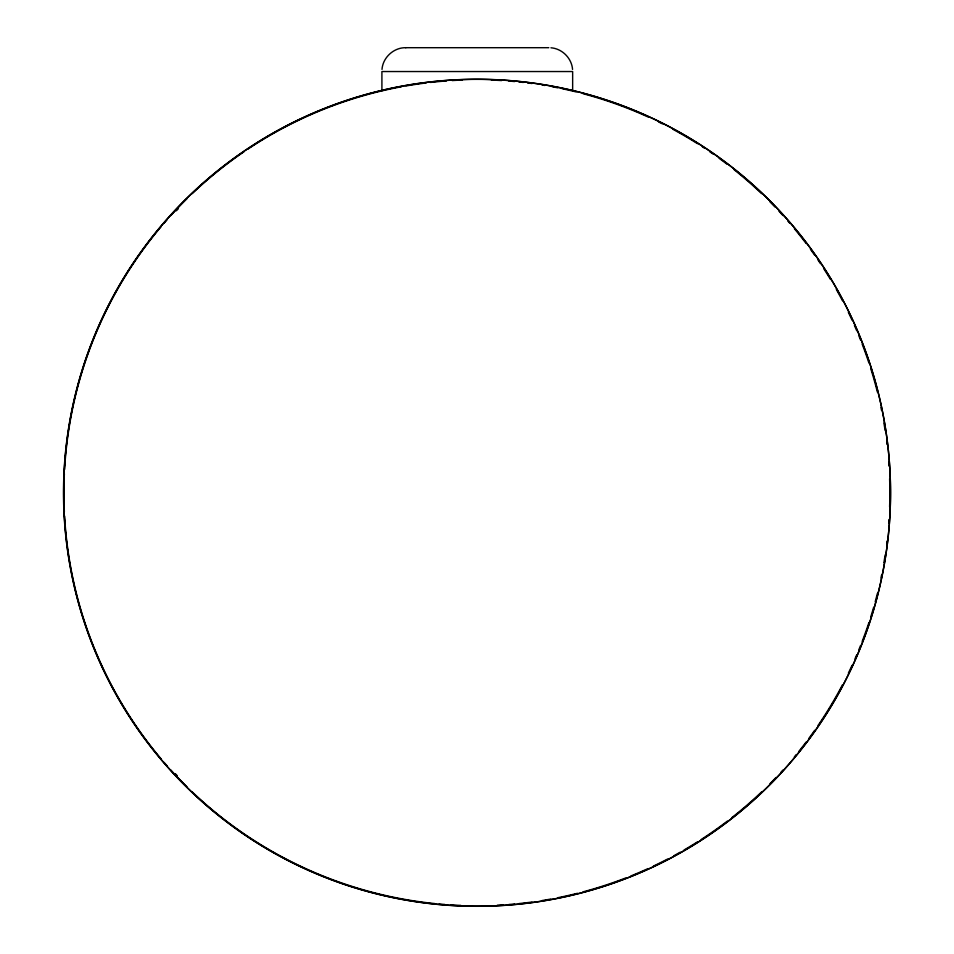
<?xml version="1.0" encoding="UTF-8"?>
<svg xmlns="http://www.w3.org/2000/svg" width="954" height="954" viewBox="0 0 954 954"><rect width="100%" height="100%" fill="white"/><g stroke="black" fill="none" stroke-linecap="round" stroke-linejoin="round"><path stroke-width="1.43" d="M382.005 69.403C382.852 57.431 393.847 47.426 405.844 47.7M405.772 47.7L548.812 47.7M550.947 47.795C562.121 48.618 571.732 58.23 572.555 69.403M572.65 90.845L572.65 71.538L381.91 71.538L381.91 90.845M177.361 775.817A412.068 412.068 0 0 1 175.381 773.706M176.371 210.786A412.068 412.068 0 0 1 178.362 208.676M889.605 478.777A412.951 412.951 0 0 1 889.605 506.777M888.973 519.489A412.951 412.951 0 0 1 888.711 523.293M887.005 541.037A412.951 412.951 0 0 1 886.707 543.565M885.133 554.906A412.951 412.951 0 0 1 883.917 562.455M881.544 575.131A412.951 412.951 0 0 1 880.959 577.945M877.394 593.4A412.951 412.951 0 0 1 875.2 601.759M873.637 607.304A412.951 412.951 0 0 1 870.716 616.964M868.951 622.449A412.951 412.951 0 0 1 862.154 641.434M860.568 645.464A412.951 412.951 0 0 1 858.946 649.471M856.728 654.79A412.951 412.951 0 0 1 855.011 658.761M852.053 665.332A412.951 412.951 0 0 1 848.356 673.154M842.513 684.722A412.951 412.951 0 0 1 818.007 725.505M814.692 730.287A412.951 412.951 0 0 1 808.742 738.539M806.118 742.033A412.951 412.951 0 0 1 798.963 751.215M796.22 754.602A412.951 412.951 0 0 1 794.372 756.844M782.924 770.021A412.951 412.951 0 0 1 780.968 772.168M775.996 777.486A412.951 412.951 0 0 1 769.914 783.747M761.59 791.892A412.951 412.951 0 0 1 731.897 817.566M727.306 821.132A412.951 412.951 0 0 1 701.166 839.508M697.517 841.833A412.951 412.951 0 0 1 683.958 850.05M680.214 852.196A412.951 412.951 0 0 1 673.918 855.69M667.55 859.065A412.951 412.951 0 0 1 653.359 866.113M648.124 868.545A412.951 412.951 0 0 1 630.904 875.927M625.538 878.038A412.951 412.951 0 0 1 583.085 891.835M577.504 893.278A412.951 412.951 0 0 1 557.816 897.714M550.673 899.073A412.951 412.951 0 0 1 542.063 900.54M531.986 902.031A412.951 412.951 0 0 1 519 903.569M514.647 903.987A412.951 412.951 0 0 1 508.852 904.475M503.056 904.893A412.951 412.951 0 0 1 497.249 905.215M460.877 905.406A412.951 412.951 0 0 1 450.705 904.893M444.91 904.475A412.951 412.951 0 0 1 439.114 903.987M434.774 903.569A412.951 412.951 0 0 1 192.183 791.88M186.948 786.811A412.951 412.951 0 0 1 170.849 770.009M166.974 765.668A412.951 412.951 0 0 1 164.1 762.377M161.274 759.062A412.951 412.951 0 0 1 64.598 516.042M64.371 511.678A412.951 412.951 0 0 1 64.371 473.864M64.598 469.499A412.951 412.951 0 0 1 161.274 226.48M164.1 223.164A412.951 412.951 0 0 1 166.974 219.873M170.849 215.532A412.951 412.951 0 0 1 186.96 198.73M192.183 193.662A412.951 412.951 0 0 1 244.164 151.65M247.778 149.206A412.951 412.951 0 0 1 401.658 86.731M405.963 85.967A412.951 412.951 0 0 1 426.104 82.962M430.433 82.449A412.951 412.951 0 0 1 446.365 80.959M452.16 80.565A412.951 412.951 0 0 1 462.332 80.076M491.441 80.076A412.951 412.951 0 0 1 501.601 80.565M508.864 81.066A412.951 412.951 0 0 1 514.659 81.555M519 81.972A412.951 412.951 0 0 1 523.341 82.449M527.669 82.962A412.951 412.951 0 0 1 531.998 83.523M542.063 85.001A412.951 412.951 0 0 1 544.937 85.466M552.104 86.731A412.951 412.951 0 0 1 557.816 87.828M562.061 88.698A412.951 412.951 0 0 1 576.109 91.918M583.085 93.719A412.951 412.951 0 0 1 648.136 117.008M658.558 121.933A412.951 412.951 0 0 1 662.422 123.853M672.642 129.172A412.951 412.951 0 0 1 697.517 143.708M702.371 146.821A412.951 412.951 0 0 1 704.791 148.407M709.609 151.638A412.951 412.951 0 0 1 713.198 154.119M719.125 158.34A412.951 412.951 0 0 1 727.306 164.41M734.186 169.776A412.951 412.951 0 0 1 761.59 193.662M769.914 201.807A412.951 412.951 0 0 1 774.994 207.018M778.989 211.239A412.951 412.951 0 0 1 782.936 215.532M787.765 220.958A412.951 412.951 0 0 1 789.673 223.153M794.372 228.71A412.951 412.951 0 0 1 806.118 243.508M810.459 249.352A412.951 412.951 0 0 1 814.692 255.255M818.007 260.048A412.951 412.951 0 0 1 820.452 263.662M823.624 268.491A412.951 412.951 0 0 1 830.493 279.486M836.312 289.444A412.951 412.951 0 0 1 842.513 300.82M848.356 312.399A412.951 412.951 0 0 1 852.053 320.21M854.426 325.469A412.951 412.951 0 0 1 856.728 330.752M858.958 336.07A412.951 412.951 0 0 1 860.568 340.089M862.154 344.108A412.951 412.951 0 0 1 868.951 363.104M870.728 368.59A412.951 412.951 0 0 1 877.394 392.154M880.959 407.596A412.951 412.951 0 0 1 881.544 410.423M883.917 423.099A412.951 412.951 0 0 1 885.133 430.636M886.707 441.988A412.951 412.951 0 0 1 887.005 444.516M888.711 462.249A412.951 412.951 0 0 1 888.973 466.065M270.387 850.801A413.416 413.416 0 0 0 890.511 492.777A413.416 413.416 0 0 0 270.387 134.741A413.416 413.416 0 0 0 270.387 850.801M265.856 848.321A413.523 413.523 0 0 0 890.511 497.869A413.523 413.523 0 0 0 274.692 132.129A413.523 413.523 0 0 0 265.856 848.321"/></g></svg>
